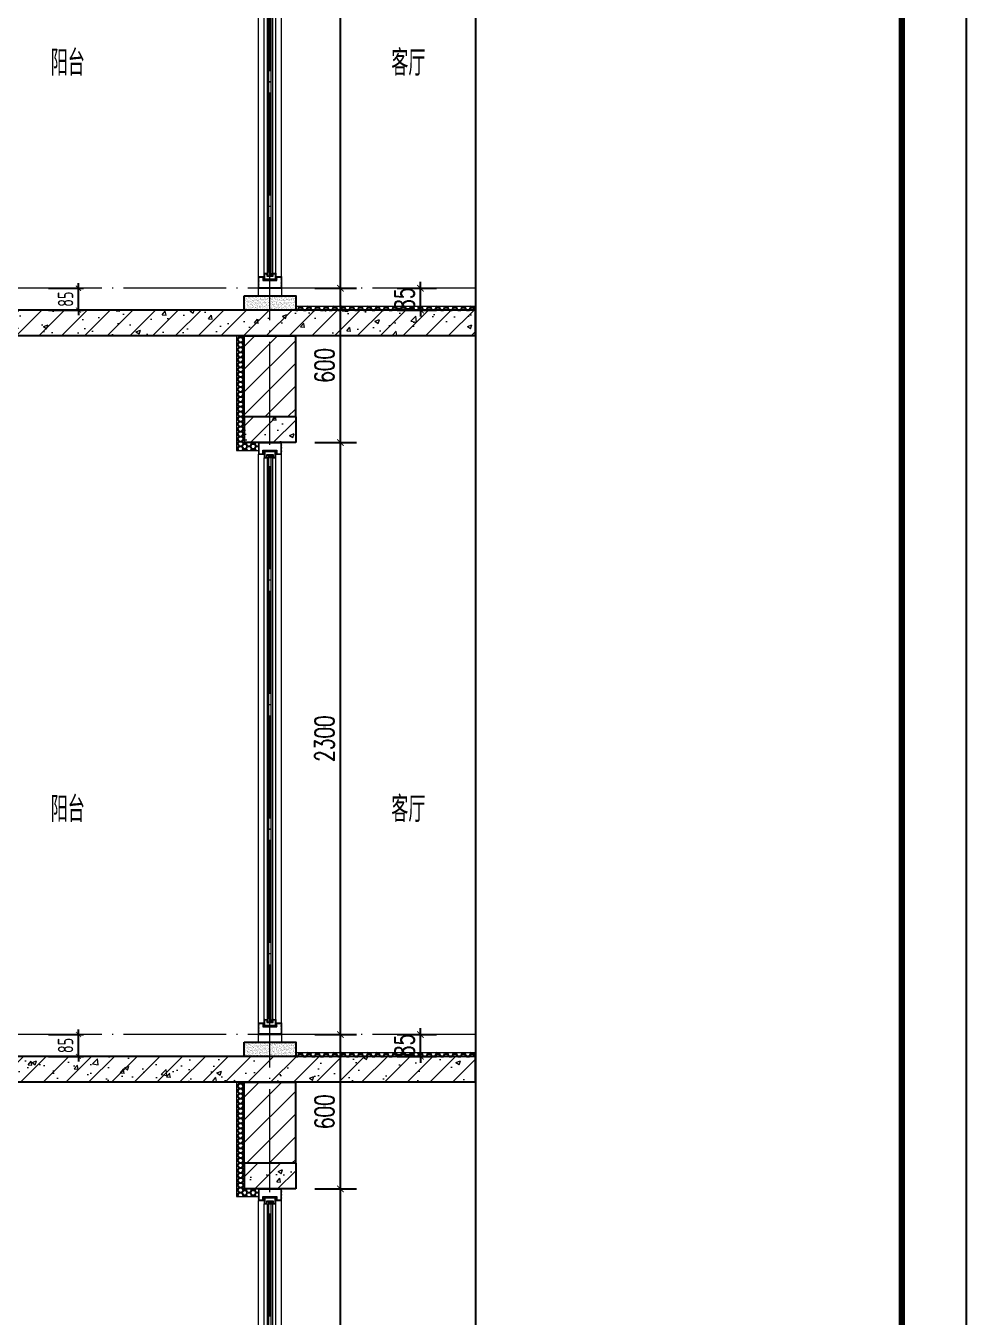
# Model space of a CAD drawing. Extents: x -1307975 to -76406, y -96289 to 379359.
# Drawn here: x -608082 to -604428, y 259982 to 265000 of the extents above; entities that cross this region are included whole.
import ezdxf

# ---------------------------------------------------------------- set-up
doc = ezdxf.new("R2010")
doc.units = 0
doc.header["$LTSCALE"] = 1000
doc.linetypes.add('DOTE', pattern=[2.42, 2, -0.2, 0.02, -0.2])
doc.layers.get('0').update_dxf_attribs({"linetype": 'CONTINUOUS'})
doc.layers.get('DEFPOINTS').update_dxf_attribs({"linetype": 'CONTINUOUS'})
for name, color, linetype in [('DIM', 2, 'CONTINUOUS'), ('DIM_SYMB', 3, 'CONTINUOUS'), ('PUB_DIM', 3, 'CONTINUOUS'), ('PUB_TEXT', 2, 'CONTINUOUS'), ('WALL', 5, 'CONTINUOUS'), ('立面-看线', 251, 'CONTINUOUS')]:
    doc.layers.add(name, color=color, linetype=linetype)
for name, color, linetype, lineweight in [('DOTE', 19, 'DOTE', 9), ('PUB_HATCH', 8, 'CONTINUOUS', 9), ('S_WINDOW', 144, 'CONTINUOUS', 15), ('图框', 9, 'CONTINUOUS', 18), ('细细', 250, 'CONTINUOUS', 0)]:
    doc.layers.add(name, color=color, linetype=linetype, lineweight=lineweight)
doc.layers.add('yichutu', color=7, linetype='CONTINUOUS', true_color=0xffffff)
doc.styles.add('_TCH_DIM_T3', font='SIMPLEX', dxfattribs={"width": 0.705882, "bigfont": 'GBCBIG'})
doc.styles.add('TSSD_DIMENSION', font='Tssdeng.shx', dxfattribs={"width": 0.7, "bigfont": 'tssdchn.shx'})
doc.styles.add('TSSD_REIN', font='tssdeng.shx', dxfattribs={"width": 0.7, "height": 300, "bigfont": 'tssdchn.shx'})
doc.dimstyles.new('_TCH_ARCH&&25', dxfattribs={"dimtxt": 74.375, "dimasz": 25, "dimexe": 62.5, "dimexo": 75, "dimgap": 25, "dimtad": 1, "dimdec": 0, "dimzin": 0, "dimdsep": 46, "dimtxsty": '_TCH_DIM_T3', "dimblk": 'ARCHTICK', "dimcen": 0.09, "dimclrt": 7, "dimazin": 0, "dimtfac": 1, "dimtdec": 0, "dimtix": 1, "dimtmove": 2, "dimatfit": 3, "dimldrblk": 'ARCHTICK', "dimfxl": 1, "dimtolj": 1, "dimtzin": 0, "dimarcsym": 0})
doc.dimstyles.new('TSSD_20_20', dxfattribs={"dimtxt": 60, "dimasz": 20, "dimexe": 20, "dimexo": 50, "dimgap": 20, "dimtad": 1, "dimdec": 0, "dimzin": 0, "dimdsep": 46, "dimtxsty": 'TSSD_DIMENSION', "dimblk": 'ARCHTICK', "dimblk1": 'ARCHTICK', "dimblk2": 'ARCHTICK', "dimcen": 0, "dimdle": 20, "dimclrt": 7, "dimadec": 0, "dimazin": 0, "dimtfac": 1, "dimtdec": 0, "dimtix": 1, "dimtmove": 2, "dimatfit": 3, "dimfxl": 1, "dimtolj": 1, "dimtzin": 0, "dimarcsym": 0})
pattern_1 = [(315, (145053.3697, 680712.4302), (-1.76776695, -1.76776695), []), (315, (145054.5482, 680712.4302), (-1.76776695, -1.76776695), [])]
pattern_2 = [(315, (145053.3697, 678374.192), (-1.76776695, -1.76776695), []), (315, (145054.5482, 678374.192), (-1.76776695, -1.76776695), [])]
pattern_3 = [(45, (-1182008.505, 426623.756), (-44.194174, 44.194174), []), (50, (-1182008.5, 426623.76), (179.315046, -15.688034), [18.75, -206.25]), (355, (-1182008.5, 426623.76), (-34.687833, 188.048033), [15, -165]), (100.4514, (-1181993.56, 426622.45), (144.627345, 172.359886), [15.93505, -175.28553]), (46.1842, (-1182008.5, 426673.76), (266.81026, -41.37975), [28.125, -309.375]), (96.6356, (-1181986.27, 426670.3), (233.66568, 243.52947), [23.90257, -262.92825]), (351.1842, (-1182008.5, 426673.76), (233.66549, 243.52965), [22.5, -247.5]), (21, (-1181983.5, 426661.26), (149.226763, -100.654723), [18.75, -206.25]), (326, (-1181983.5, 426661.26), (60.828833, 181.28751), [15, -165]), (71.4514, (-1181971.07, 426652.87), (210.055657, 80.632624), [15.93505, -175.28553]), (37.5, (-1182008.505, 426623.756), (3.039964, 83.2234635), [0, -163, 0, -167.5, 0, -165.625]), (7.5, (-1182008.505, 426623.76), (65.767384, 98.602928), [0, -95.5, 0, -159.25, 0, -63.125]), (327.5, (-1182064.255, 426623.756), (133.455609, -5.638718), [0, -62.5, 0, -195, 0, -258.75]), (317.5, (-1182089.25, 426623.76), (145.796542, 25.026246), [0, -81.25, 0, -129.5, 0, -183.75])]
pattern_4 = [(45, (-1182008.505, 426668.634), (-44.1941915, 44.1941915), [])]

# ---------------------------------------------------------------- blocks, each defined once
blk = doc.blocks.new('GFDDDDRG')
at = {"layer": '图框'}
blk.add_lwpolyline([(923310, -107437), (923310, -159999), (893610, -159999), (893610, -107437)], close=True, dxfattribs=at)
blk.add_lwpolyline([(923310, -107437), (923310, -159999), (893610, -159999), (893610, -107437)], close=True, dxfattribs=at)
at = {"layer": '图框', "const_width": 50}
blk.add_lwpolyline([(894110, -159499), (922810, -159499), (922810, -108687), (894110, -108687)], close=True, dxfattribs=at)
blk = doc.blocks.new('afzdfsregf')
at = {"layer": '细细'}
h = blk.add_hatch(dxfattribs=at)
h.set_pattern_fill('金属', color=256, style=0)
h.set_pattern_definition(pattern_1)
h.paths.add_polyline_path([(221063.8, 608913.8), (221043.8, 608913.8), (221043.8, 608927.3), (220993.8, 608927.3), (220993.8, 608913.8), (220973.8, 608913.8), (220973.8, 608958.8), (221063.8, 608958.8)])
h.paths.add_polyline_path([(221045.8, 608929.3), (221045.8, 608915.8), (221061.8, 608915.8), (221061.8, 608956.8), (220975.8, 608956.8), (220975.8, 608915.8), (220991.8, 608915.8), (220991.8, 608929.3)], flags=16)
h = blk.add_hatch(dxfattribs=at)
h.set_pattern_fill('金属', color=256, style=0)
h.set_pattern_definition(pattern_1)
h.paths.add_polyline_path([(220996.3, 608925.3), (220996.3, 608900.3), (221008.3, 608900.3), (221008.3, 608910.3), (221029.3, 608910.3), (221029.3, 608900.3), (221041.3, 608900.3), (221041.3, 608925.3)])
h.paths.add_polyline_path([(221039.3, 608923.3), (221039.3, 608902.3), (221031.3, 608902.3), (221031.3, 608912.3), (221006.3, 608912.3), (221006.3, 608902.3), (220998.3, 608902.3), (220998.3, 608923.3)], flags=16)
h = blk.add_hatch(color=256, dxfattribs=at)
edge = h.paths.add_edge_path()
edge.add_line((221023.3, 608910.3), (221023.3, 608898.3))
edge.add_arc((221018.8, 608890), 9.44, 61.5175, 118.4825)
edge.add_line((221014.3, 608898.3), (221014.3, 608910.3))
edge.add_arc((221018.8, 608918.6), 9.44, 241.5175, 298.4825)
h = blk.add_hatch(dxfattribs=at)
h.set_pattern_fill('金属', color=256, style=0)
h.set_pattern_definition(pattern_2)
h.paths.add_polyline_path([(221063.8, 606703.8), (221043.8, 606703.8), (221043.8, 606690.3), (220993.8, 606690.3), (220993.8, 606703.8), (220973.8, 606703.8), (220973.8, 606658.8), (221063.8, 606658.8)])
h.paths.add_polyline_path([(221045.8, 606688.3), (221045.8, 606701.8), (221061.8, 606701.8), (221061.8, 606660.8), (220975.8, 606660.8), (220975.8, 606701.8), (220991.8, 606701.8), (220991.8, 606688.3)], flags=16)
h = blk.add_hatch(dxfattribs=at)
h.set_pattern_fill('金属', color=256, style=0)
h.set_pattern_definition(pattern_2)
h.paths.add_polyline_path([(220996.3, 606692.3), (220996.3, 606717.3), (221008.3, 606717.3), (221008.3, 606707.3), (221029.3, 606707.3), (221029.3, 606717.3), (221041.3, 606717.3), (221041.3, 606692.3)])
h.paths.add_polyline_path([(221039.3, 606694.3), (221039.3, 606715.3), (221031.3, 606715.3), (221031.3, 606705.3), (221006.3, 606705.3), (221006.3, 606715.3), (220998.3, 606715.3), (220998.3, 606694.3)], flags=16)
h = blk.add_hatch(color=256, dxfattribs=at)
edge = h.paths.add_edge_path()
edge.add_line((221023.3, 606707.3), (221023.3, 606719.3))
edge.add_arc((221018.8, 606727.6), 9.44, 241.5175, 298.4825, ccw=False)
edge.add_line((221014.3, 606719.3), (221014.3, 606707.3))
edge.add_arc((221018.8, 606699), 9.44, 61.5175, 118.4825, ccw=False)
at = {"layer": 'S_WINDOW'}
for p, q in [((220973.8, 606703.8), (220973.8, 608913.8)), ((220996.3, 606717.3), (220996.3, 608900.3)), ((221041.3, 606717.3), (221041.3, 608900.3)), ((221063.8, 606703.8), (221063.8, 608913.8))]:
    blk.add_line(p, q, dxfattribs=at)
for points in [[(220973.8, 608958.8), (220973.8, 608913.8), (220993.8, 608913.8), (220993.8, 608927.3), (221043.8, 608927.3), (221043.8, 608913.8), (221063.8, 608913.8), (221063.8, 608958.8)], [(220975.8, 608956.8), (220975.8, 608915.8), (220991.8, 608915.8), (220991.8, 608929.3), (221045.8, 608929.3), (221045.8, 608915.8), (221061.8, 608915.8), (221061.8, 608956.8)], [(220996.3, 608925.3), (220996.3, 608900.3), (221008.3, 608900.3), (221008.3, 608910.3), (221029.3, 608910.3), (221029.3, 608900.3), (221041.3, 608900.3), (221041.3, 608925.3)], [(220998.3, 608923.3), (220998.3, 608902.3), (221006.3, 608902.3), (221006.3, 608912.3), (221031.3, 608912.3), (221031.3, 608902.3), (221039.3, 608902.3), (221039.3, 608923.3)], [(220973.8, 606658.8), (220973.8, 606703.8), (220993.8, 606703.8), (220993.8, 606690.3), (221043.8, 606690.3), (221043.8, 606703.8), (221063.8, 606703.8), (221063.8, 606658.8)], [(220975.8, 606660.8), (220975.8, 606701.8), (220991.8, 606701.8), (220991.8, 606688.3), (221045.8, 606688.3), (221045.8, 606701.8), (221061.8, 606701.8), (221061.8, 606660.8)], [(220996.3, 606692.3), (220996.3, 606717.3), (221008.3, 606717.3), (221008.3, 606707.3), (221029.3, 606707.3), (221029.3, 606717.3), (221041.3, 606717.3), (221041.3, 606692.3)], [(220998.3, 606694.3), (220998.3, 606715.3), (221006.3, 606715.3), (221006.3, 606705.3), (221031.3, 606705.3), (221031.3, 606715.3), (221039.3, 606715.3), (221039.3, 606694.3)]]:
    blk.add_lwpolyline(points, close=True, dxfattribs=at)
at = {"layer": '细细'}
for points in [[(221008.3, 608900.3), (221008.3, 606717.3)], [(221014.3, 606719.3), (221014.3, 608910.3)], [(221023.3, 606719.3), (221023.3, 608910.3)], [(221029.3, 608900.3), (221029.3, 606717.3)]]:
    blk.add_lwpolyline(points, dxfattribs=at)
for points in [[(221023.3, 608910.3), (221023.3, 608898.3, 0.253805), (221014.3, 608898.3), (221014.3, 608910.3, 0.253805)], [(221023.3, 606707.3), (221023.3, 606719.3, -0.253805), (221014.3, 606719.3), (221014.3, 606707.3, -0.253805)]]:
    blk.add_lwpolyline(points, format="xyb", close=True, dxfattribs=at)
blk = doc.blocks.new('yct-1051-594-26275-14850-25-1002.0')
at = {"layer": 'yichutu', "color": 7, "true_color": 0xffffff}
blk.add_lwpolyline([(0, 0), (0, 14850), (26275, 14850), (26275, 0)], close=True, dxfattribs=at)
blk = doc.blocks.new('_ArchTick')
at = {"color": 0, "linetype": 'ByBlock', "const_width": 0.15}
blk.add_lwpolyline([(-0.5, -0.5), (0.5, 0.5)], dxfattribs=at)
blk = doc.blocks.new('*D3161')
at = {"layer": 'DEFPOINTS', "color": 0, "transparency": 16777216}
for p in [(-607033.3, 260480.7), (-606859.4, 260480.7), (-607033.3, 258180.7)]:
    blk.add_point(p, dxfattribs=at)
at = {"layer": 'PUB_DIM', "color": 0, "lineweight": -2, "transparency": 16777216}
for p, q in [((-606958.3, 260480.7), (-606796.9, 260480.7)), ((-606859.4, 258180.7), (-606859.4, 260480.7)), ((-606958.3, 258180.7), (-606796.9, 258180.7))]:
    blk.add_line(p, q, dxfattribs=at)
at = {"layer": 'PUB_DIM', "color": 0, "lineweight": -2, "transparency": 16777216, "xscale": 25, "yscale": 25, "zscale": 25}
for p, rotation in [((-606859.4, 260480.7), 90), ((-606859.4, 258180.7), 270)]:
    blk.add_blockref('_ArchTick', p, dxfattribs=dict(at, rotation=rotation))
at = {"layer": 'PUB_DIM', "color": 7, "transparency": 16777216, "insert": (-606921.5, 259330.7), "char_height": 74.38, "attachment_point": 5, "rotation": 90, "style": '_TCH_DIM_T3'}
blk.add_mtext('\\A1;2300', dxfattribs=at)
blk = doc.blocks.new('*D3162')
at = {"layer": 'DEFPOINTS', "color": 0, "transparency": 16777216}
for p in [(-607033.3, 261080.7), (-606859.4, 261080.7), (-607033.3, 260480.7)]:
    blk.add_point(p, dxfattribs=at)
at = {"layer": 'PUB_DIM', "color": 0, "lineweight": -2, "transparency": 16777216}
for p, q in [((-606958.3, 261080.7), (-606796.9, 261080.7)), ((-606859.4, 260480.7), (-606859.4, 261080.7)), ((-606958.3, 260480.7), (-606796.9, 260480.7))]:
    blk.add_line(p, q, dxfattribs=at)
at = {"layer": 'PUB_DIM', "color": 0, "lineweight": -2, "transparency": 16777216, "xscale": 25, "yscale": 25, "zscale": 25}
for p, rotation in [((-606859.4, 261080.7), 90), ((-606859.4, 260480.7), 270)]:
    blk.add_blockref('_ArchTick', p, dxfattribs=dict(at, rotation=rotation))
at = {"layer": 'PUB_DIM', "color": 7, "transparency": 16777216, "insert": (-606921.5, 260780.7), "char_height": 74.38, "attachment_point": 5, "rotation": 90, "style": '_TCH_DIM_T3'}
blk.add_mtext('\\A1;600', dxfattribs=at)
blk = doc.blocks.new('*D3163')
at = {"layer": 'DEFPOINTS', "color": 0, "transparency": 16777216}
for p in [(-607033.3, 263380.7), (-606859.4, 263380.7), (-607033.3, 261080.7)]:
    blk.add_point(p, dxfattribs=at)
at = {"layer": 'PUB_DIM', "color": 0, "lineweight": -2, "transparency": 16777216}
for p, q in [((-606958.3, 263380.7), (-606796.9, 263380.7)), ((-606859.4, 261080.7), (-606859.4, 263380.7)), ((-606958.3, 261080.7), (-606796.9, 261080.7))]:
    blk.add_line(p, q, dxfattribs=at)
at = {"layer": 'PUB_DIM', "color": 0, "lineweight": -2, "transparency": 16777216, "xscale": 25, "yscale": 25, "zscale": 25}
for p, rotation in [((-606859.4, 263380.7), 90), ((-606859.4, 261080.7), 270)]:
    blk.add_blockref('_ArchTick', p, dxfattribs=dict(at, rotation=rotation))
at = {"layer": 'PUB_DIM', "color": 7, "transparency": 16777216, "insert": (-606921.5, 262230.7), "char_height": 74.38, "attachment_point": 5, "rotation": 90, "style": '_TCH_DIM_T3'}
blk.add_mtext('\\A1;2300', dxfattribs=at)
blk = doc.blocks.new('*D3164')
at = {"layer": 'DEFPOINTS', "color": 0, "transparency": 16777216}
for p in [(-607033.3, 263980.7), (-606859.4, 263980.7), (-607033.3, 263380.7)]:
    blk.add_point(p, dxfattribs=at)
at = {"layer": 'PUB_DIM', "color": 0, "lineweight": -2, "transparency": 16777216}
for p, q in [((-606958.3, 263980.7), (-606796.9, 263980.7)), ((-606859.4, 263380.7), (-606859.4, 263980.7)), ((-606958.3, 263380.7), (-606796.9, 263380.7))]:
    blk.add_line(p, q, dxfattribs=at)
at = {"layer": 'PUB_DIM', "color": 0, "lineweight": -2, "transparency": 16777216, "xscale": 25, "yscale": 25, "zscale": 25}
for p, rotation in [((-606859.4, 263980.7), 90), ((-606859.4, 263380.7), 270)]:
    blk.add_blockref('_ArchTick', p, dxfattribs=dict(at, rotation=rotation))
at = {"layer": 'PUB_DIM', "color": 7, "transparency": 16777216, "insert": (-606921.5, 263680.7), "char_height": 74.38, "attachment_point": 5, "rotation": 90, "style": '_TCH_DIM_T3'}
blk.add_mtext('\\A1;600', dxfattribs=at)
blk = doc.blocks.new('*D3165')
at = {"layer": 'DEFPOINTS', "color": 0, "transparency": 16777216}
for p in [(-607033.3, 266280.7), (-606859.4, 266280.7), (-607033.3, 263980.7)]:
    blk.add_point(p, dxfattribs=at)
at = {"layer": 'PUB_DIM', "color": 0, "lineweight": -2, "transparency": 16777216}
for p, q in [((-606958.3, 266280.7), (-606796.9, 266280.7)), ((-606859.4, 263980.7), (-606859.4, 266280.7)), ((-606958.3, 263980.7), (-606796.9, 263980.7))]:
    blk.add_line(p, q, dxfattribs=at)
at = {"layer": 'PUB_DIM', "color": 0, "lineweight": -2, "transparency": 16777216, "xscale": 25, "yscale": 25, "zscale": 25}
for p, rotation in [((-606859.4, 266280.7), 90), ((-606859.4, 263980.7), 270)]:
    blk.add_blockref('_ArchTick', p, dxfattribs=dict(at, rotation=rotation))
at = {"layer": 'PUB_DIM', "color": 7, "transparency": 16777216, "insert": (-606921.5, 265130.7), "char_height": 74.38, "attachment_point": 5, "rotation": 90, "style": '_TCH_DIM_T3'}
blk.add_mtext('\\A1;2300', dxfattribs=at)
blk = doc.blocks.new('*D3191')
at = {"layer": 'DEFPOINTS', "color": 0, "transparency": 16777216}
for p in [(-608043.5, 261080.7), (-607877.5, 261080.7), (-608043.5, 260995.7)]:
    blk.add_point(p, dxfattribs=at)
at = {"layer": 'DIM', "color": 0, "lineweight": -2, "transparency": 16777216}
for p, q in [((-607877.5, 261080.7), (-607877.5, 261100.7)), ((-607993.5, 261080.7), (-607857.5, 261080.7)), ((-607877.5, 260995.7), (-607877.5, 261080.7)), ((-607993.5, 260995.7), (-607857.5, 260995.7)), ((-607877.5, 260995.7), (-607877.5, 260975.7))]:
    blk.add_line(p, q, dxfattribs=at)
at = {"layer": 'DIM', "color": 0, "lineweight": -2, "transparency": 16777216, "xscale": 20, "yscale": 20, "zscale": 20}
for p, rotation in [((-607877.5, 261080.7), 270), ((-607877.5, 260995.7), 90)]:
    blk.add_blockref('_ArchTick', p, dxfattribs=dict(at, rotation=rotation))
at = {"layer": 'DIM', "color": 7, "transparency": 16777216, "insert": (-607927.5, 261038.2), "char_height": 60, "attachment_point": 5, "rotation": 90, "style": 'TSSD_DIMENSION'}
blk.add_mtext('\\A1;85', dxfattribs=at)
blk = doc.blocks.new('*D3192')
at = {"layer": 'DEFPOINTS', "color": 0, "transparency": 16777216}
for p in [(-606714.4, 261080.7), (-606548.4, 261080.7), (-606714.4, 260995.7)]:
    blk.add_point(p, dxfattribs=at)
at = {"layer": 'PUB_DIM', "color": 0, "lineweight": -2, "transparency": 16777216}
for p, q in [((-606548.4, 261080.7), (-606548.4, 261105.7)), ((-606639.4, 261080.7), (-606485.9, 261080.7)), ((-606548.4, 260995.7), (-606548.4, 261080.7)), ((-606639.4, 260995.7), (-606485.9, 260995.7)), ((-606548.4, 260995.7), (-606548.4, 260970.7))]:
    blk.add_line(p, q, dxfattribs=at)
at = {"layer": 'PUB_DIM', "color": 0, "lineweight": -2, "transparency": 16777216, "xscale": 25, "yscale": 25, "zscale": 25}
for p, rotation in [((-606548.4, 261080.7), 270), ((-606548.4, 260995.7), 90)]:
    blk.add_blockref('_ArchTick', p, dxfattribs=dict(at, rotation=rotation))
at = {"layer": 'PUB_DIM', "color": 7, "transparency": 16777216, "insert": (-606610.6, 261038.2), "char_height": 74.38, "attachment_point": 5, "rotation": 90, "style": '_TCH_DIM_T3'}
blk.add_mtext('\\A1;85', dxfattribs=at)
blk = doc.blocks.new('*D3203')
at = {"layer": 'DEFPOINTS', "color": 0, "transparency": 16777216}
for p in [(-608043.5, 263980.7), (-607877.5, 263980.7), (-608043.5, 263895.7)]:
    blk.add_point(p, dxfattribs=at)
at = {"layer": 'DIM', "color": 0, "lineweight": -2, "transparency": 16777216}
for p, q in [((-607877.5, 263980.7), (-607877.5, 264000.7)), ((-607993.5, 263980.7), (-607857.5, 263980.7)), ((-607877.5, 263895.7), (-607877.5, 263980.7)), ((-607993.5, 263895.7), (-607857.5, 263895.7)), ((-607877.5, 263895.7), (-607877.5, 263875.7))]:
    blk.add_line(p, q, dxfattribs=at)
at = {"layer": 'DIM', "color": 0, "lineweight": -2, "transparency": 16777216, "xscale": 20, "yscale": 20, "zscale": 20}
for p, rotation in [((-607877.5, 263980.7), 270), ((-607877.5, 263895.7), 90)]:
    blk.add_blockref('_ArchTick', p, dxfattribs=dict(at, rotation=rotation))
at = {"layer": 'DIM', "color": 7, "transparency": 16777216, "insert": (-607927.5, 263938.2), "char_height": 60, "attachment_point": 5, "rotation": 90, "style": 'TSSD_DIMENSION'}
blk.add_mtext('\\A1;85', dxfattribs=at)
blk = doc.blocks.new('*D3204')
at = {"layer": 'DEFPOINTS', "color": 0, "transparency": 16777216}
for p in [(-606714.4, 263980.7), (-606548.4, 263980.7), (-606714.4, 263895.7)]:
    blk.add_point(p, dxfattribs=at)
at = {"layer": 'PUB_DIM', "color": 0, "lineweight": -2, "transparency": 16777216}
for p, q in [((-606548.4, 263980.7), (-606548.4, 264005.7)), ((-606639.4, 263980.7), (-606485.9, 263980.7)), ((-606548.4, 263895.7), (-606548.4, 263980.7)), ((-606639.4, 263895.7), (-606485.9, 263895.7)), ((-606548.4, 263895.7), (-606548.4, 263870.7))]:
    blk.add_line(p, q, dxfattribs=at)
at = {"layer": 'PUB_DIM', "color": 0, "lineweight": -2, "transparency": 16777216, "xscale": 25, "yscale": 25, "zscale": 25}
for p, rotation in [((-606548.4, 263980.7), 270), ((-606548.4, 263895.7), 90)]:
    blk.add_blockref('_ArchTick', p, dxfattribs=dict(at, rotation=rotation))
at = {"layer": 'PUB_DIM', "color": 7, "transparency": 16777216, "insert": (-606610.6, 263938.2), "char_height": 74.38, "attachment_point": 5, "rotation": 90, "style": '_TCH_DIM_T3'}
blk.add_mtext('\\A1;85', dxfattribs=at)

msp = doc.modelspace()

# ---------------------------------------------------------------- hatches: boundary and pattern name
at = {"layer": 'PUB_HATCH'}
h = msp.add_hatch(dxfattribs=at)
h.set_pattern_fill('钢筋混凝土', color=256, scale=25, style=0)
h.set_pattern_definition(pattern_3)
h.paths.add_polyline_path([(-608833.32, 263895.72), (-608833.32, 263795.72), (-606334.8, 263795.72), (-606334.8, 263895.72)])
h = msp.add_hatch(dxfattribs=at)
h.set_pattern_fill('普通砖', color=256, scale=25, style=0)
h.set_pattern_definition(pattern_4)
h.paths.add_polyline_path([(-607233.32, 263480.72), (-607033.32, 263480.72), (-607033.32, 263795.72), (-607233.32, 263795.72)])
h = msp.add_hatch(dxfattribs=at)
h.set_pattern_fill('钢筋混凝土', color=256, scale=25, style=0)
h.set_pattern_definition(pattern_3)
h.paths.add_polyline_path([(-607233.32, 263480.72), (-607233.32, 263380.72), (-607033.32, 263380.72), (-607033.32, 263480.72)])
h = msp.add_hatch(dxfattribs=at)
h.set_pattern_fill('钢筋混凝土', color=256, scale=25, style=0)
h.set_pattern_definition(pattern_3)
h.paths.add_polyline_path([(-606334.8, 260995.72), (-608833.32, 260995.72), (-608899.99, 260962.39), (-608833.32, 260895.72), (-606334.8, 260895.72)])
h = msp.add_hatch(dxfattribs=at)
h.set_pattern_fill('普通砖', color=256, scale=25, style=0)
h.set_pattern_definition(pattern_4)
h.paths.add_polyline_path([(-607233.32, 260580.72), (-607033.32, 260580.72), (-607033.32, 260895.72), (-607233.32, 260895.72)])
h = msp.add_hatch(dxfattribs=at)
h.set_pattern_fill('钢筋混凝土', color=256, scale=25, style=0)
h.set_pattern_definition(pattern_3)
h.paths.add_polyline_path([(-607233.32, 260580.72), (-607233.32, 260480.72), (-607033.32, 260480.72), (-607033.32, 260580.72)])
at = {"layer": '立面-看线'}
h = msp.add_hatch(dxfattribs=at)
h.set_pattern_fill('碎沙', color=256, scale=4)
h.set_pattern_definition([(37.5, (-1408286.563, -121466.228), (-0.32000626, 9.78826475), [0, -7.7216, 0, -8.636, 0, -8.255]), (7.5, (-1408286.563, -121466.228), (8.99046566, 14.33650201), [0, -4.1656, 0, -6.9596, 0, -2.667]), (327.5, (-1408292.8115, -121466.228), (15.819847405, 0.02874369), [0, -2.54, 0, -9.144, 0, -11.938]), (317.5, (-1408292.812, -121466.228), (15.27112905, 4.45858647), [0, -1.27, 0, -5.9944, 0, -6.858])])
h.paths.add_polyline_path([(-607233.32, 263895.72), (-607033.32, 263895.72), (-607033.32, 263950.72), (-607233.32, 263950.72)])
h = msp.add_hatch(dxfattribs=at)
h.set_pattern_fill('HONEY', color=256, scale=7)
h.set_pattern_definition([(0, (-1408386.563, -121466.228), (16.66875, 9.623705), [11.1125, -22.225]), (120, (-1408386.563, -121466.228), (-16.66874801, 9.62370845), [11.1125, -22.225]), (60, (-1408386.563, -121466.228), (1.99e-06, 19.24741345), [-22.225, 11.1125])])
h.paths.add_polyline_path([(-606334.8, 263910.72), (-607033.32, 263910.72), (-607033.32, 263895.72), (-606334.8, 263895.72)])
h = msp.add_hatch(dxfattribs=at)
h.set_pattern_fill('HONEY', color=256, scale=7)
h.set_pattern_definition([(0, (-1408286.563, -121466.228), (16.66875, 9.623705), [11.1125, -22.225]), (120, (-1408286.563, -121466.228), (-16.66874801, 9.62370845), [11.1125, -22.225]), (60, (-1408286.563, -121466.228), (1.99e-06, 19.24741345), [-22.225, 11.1125])])
h.paths.add_polyline_path([(-607263.32, 263795.72), (-607233.32, 263795.72), (-607233.32, 263380.72), (-607178.32, 263380.72), (-607178.32, 263350.72), (-607263.32, 263350.72)])
h = msp.add_hatch(dxfattribs=at)
h.set_pattern_fill('碎沙', color=256, scale=4)
h.set_pattern_definition([(37.5, (-1408286.563, -124366.228), (-0.32000626, 9.78826475), [0, -7.7216, 0, -8.636, 0, -8.255]), (7.5, (-1408286.563, -124366.228), (8.99046566, 14.33650201), [0, -4.1656, 0, -6.9596, 0, -2.667]), (327.5, (-1408292.8115, -124366.228), (15.819847405, 0.02874369), [0, -2.54, 0, -9.144, 0, -11.938]), (317.5, (-1408292.812, -124366.228), (15.27112905, 4.45858647), [0, -1.27, 0, -5.9944, 0, -6.858])])
h.paths.add_polyline_path([(-607233.32, 260995.72), (-607033.32, 260995.72), (-607033.32, 261050.72), (-607233.32, 261050.72)])
h = msp.add_hatch(dxfattribs=at)
h.set_pattern_fill('HONEY', color=256, scale=7)
h.set_pattern_definition([(0, (-1408386.563, -124366.228), (16.66875, 9.623705), [11.1125, -22.225]), (120, (-1408386.563, -124366.228), (-16.66874801, 9.62370845), [11.1125, -22.225]), (60, (-1408386.563, -124366.228), (1.99e-06, 19.24741345), [-22.225, 11.1125])])
h.paths.add_polyline_path([(-606334.8, 261010.72), (-607033.32, 261010.72), (-607033.32, 260995.72), (-606334.8, 260995.72)])
h = msp.add_hatch(dxfattribs=at)
h.set_pattern_fill('HONEY', color=256, scale=7)
h.set_pattern_definition([(0, (-1408286.563, -124366.228), (16.66875, 9.623705), [11.1125, -22.225]), (120, (-1408286.563, -124366.228), (-16.66874801, 9.62370845), [11.1125, -22.225]), (60, (-1408286.563, -124366.228), (1.99e-06, 19.24741345), [-22.225, 11.1125])])
h.paths.add_polyline_path([(-607263.32, 260895.72), (-607233.32, 260895.72), (-607233.32, 260480.72), (-607178.32, 260480.72), (-607178.32, 260450.72), (-607263.32, 260450.72)])

# ---------------------------------------------------------------- linework, layer by layer
at = {"layer": 'DIM_SYMB'}
msp.add_lwpolyline([(-606334.8, 276100.72), (-606334.8, 266468.85), (-606282.3, 266449.74), (-606387.3, 266431.23), (-606334.8, 266412.6), (-606334.8, 256780.72)], dxfattribs=at)
at = {"layer": 'DOTE', "color": 1, "linetype": 'DOTE', "ltscale": 0.2}
for p, q in [((-607133.32, 257080.72), (-607133.32, 276680.72)), ((-606334.8, 263980.72), (-610103.52, 263980.72)), ((-606334.8, 261080.72), (-610103.52, 261080.72))]:
    msp.add_line(p, q, dxfattribs=at)
at = {"layer": 'PUB_HATCH', "color": 215, "true_color": 0xa953a0}
for p, q in [((-607033.32, 263910.72), (-606334.8, 263910.72)), ((-607033.32, 261010.72), (-606334.8, 261010.72))]:
    msp.add_line(p, q, dxfattribs=at)
for points in [[(-607263.32, 263795.72), (-607263.32, 263350.72), (-607178.32, 263350.72)], [(-607263.32, 260895.72), (-607263.32, 260450.72), (-607178.32, 260450.72)]]:
    msp.add_lwpolyline(points, dxfattribs=at)
at = {"layer": 'S_WINDOW'}
for points in [[(-607178.32, 263980.72), (-607088.32, 263980.72), (-607088.32, 263950.72), (-607178.32, 263950.72)], [(-607178.32, 261080.72), (-607088.32, 261080.72), (-607088.32, 261050.72), (-607178.32, 261050.72)]]:
    msp.add_lwpolyline(points, close=True, dxfattribs=at)
at = {"layer": 'WALL'}
for p, q in [((-606334.8, 263895.72), (-608833.32, 263895.72)), ((-606334.8, 263795.72), (-606334.8, 263895.72)), ((-606334.8, 263795.72), (-608833.32, 263795.72)), ((-607233.32, 263480.72), (-607233.32, 263795.72)), ((-607233.32, 263795.72), (-607033.32, 263795.72)), ((-607033.32, 263480.72), (-607033.32, 263795.72)), ((-607233.32, 263480.72), (-607233.32, 263380.72)), ((-607033.32, 263480.72), (-607233.32, 263480.72)), ((-607033.32, 263480.72), (-607033.32, 263380.72)), ((-607033.32, 263380.72), (-607233.32, 263380.72)), ((-606334.8, 260995.72), (-608833.32, 260995.72)), ((-606334.8, 260895.72), (-606334.8, 260995.72)), ((-606334.8, 260895.72), (-608833.32, 260895.72)), ((-607233.32, 260580.72), (-607233.32, 260895.72)), ((-607233.32, 260895.72), (-607033.32, 260895.72)), ((-607033.32, 260580.72), (-607033.32, 260895.72)), ((-607233.32, 260580.72), (-607233.32, 260480.72)), ((-607033.32, 260580.72), (-607233.32, 260580.72)), ((-607033.32, 260580.72), (-607033.32, 260480.72)), ((-607033.32, 260480.72), (-607233.32, 260480.72))]:
    msp.add_line(p, q, dxfattribs=at)
for points in [[(-607233.32, 263950.72), (-607033.32, 263950.72), (-607033.32, 263895.72), (-607233.32, 263895.72)], [(-607233.32, 261050.72), (-607033.32, 261050.72), (-607033.32, 260995.72), (-607233.32, 260995.72)]]:
    msp.add_lwpolyline(points, close=True, dxfattribs=at)

# ---------------------------------------------------------------- block references
at = {"xscale": 0.5, "yscale": 0.5, "zscale": 0.5}
msp.add_blockref('GFDDDDRG', (-1066082.89, 332907.23), dxfattribs=at)
for p in [(-828152.08, -342678.03), (-828152.08, -345578.03), (-828152.08, -348478.03)]:
    msp.add_blockref('afzdfsregf', p)
at = {"layer": 'yichutu', "rotation": 270}
msp.add_blockref('yct-1051-594-26275-14850-25-1002.0', (-619278, 279188.75), dxfattribs=at)

# ---------------------------------------------------------------- texts
at = {"layer": 'PUB_TEXT', "style": 'TSSD_REIN', "width": 0.7}
for s, p in [('阳台', (-607985.41, 264806.35)), ('客厅', (-606661.92, 264806.35)), ('阳台', (-607985.41, 261906.35)), ('客厅', (-606661.92, 261906.35))]:
    msp.add_text(s, height=100, dxfattribs=at).set_placement(p)

# ---------------------------------------------------------------- dimensions: what is measured, and where the dimension line sits
at = {"layer": 'DIM'}
for p1, p2, picture, middle in [((-608043.5, 263895.72), (-608043.5, 263980.72), '*D3203', (-607927.54, 263938.22)), ((-608043.5, 260995.72), (-608043.5, 261080.72), '*D3191', (-607927.54, 261038.22))]:
    dim = msp.add_aligned_dim(p1=p1, p2=p2, distance=-165.96, dimstyle='TSSD_20_20', dxfattribs=at)
    dim.commit()
    dim.dimension.update_dxf_attribs({"geometry": picture, "text_midpoint": middle})
at = {"layer": 'PUB_DIM'}
for p1, p2, distance, picture, middle in [((-607033.32, 263980.72), (-607033.32, 266280.72), -173.97, '*D3165', (-606921.54, 265130.72)), ((-606714.38, 263895.72), (-606714.38, 263980.72), -165.96, '*D3204', (-606610.61, 263938.22)), ((-607033.32, 263380.72), (-607033.32, 263980.72), -173.97, '*D3164', (-606921.54, 263680.72)), ((-607033.32, 261080.72), (-607033.32, 263380.72), -173.97, '*D3163', (-606921.54, 262230.72)), ((-607033.32, 260480.72), (-607033.32, 261080.72), -173.97, '*D3162', (-606921.54, 260780.72)), ((-606714.38, 260995.72), (-606714.38, 261080.72), -165.96, '*D3192', (-606610.61, 261038.22)), ((-607033.32, 258180.72), (-607033.32, 260480.72), -173.97, '*D3161', (-606921.54, 259330.72))]:
    dim = msp.add_aligned_dim(p1=p1, p2=p2, distance=distance, dimstyle='_TCH_ARCH&&25', dxfattribs=at)
    dim.commit()
    dim.dimension.update_dxf_attribs({"geometry": picture, "text_midpoint": middle})

doc.saveas('drawing.dxf')
